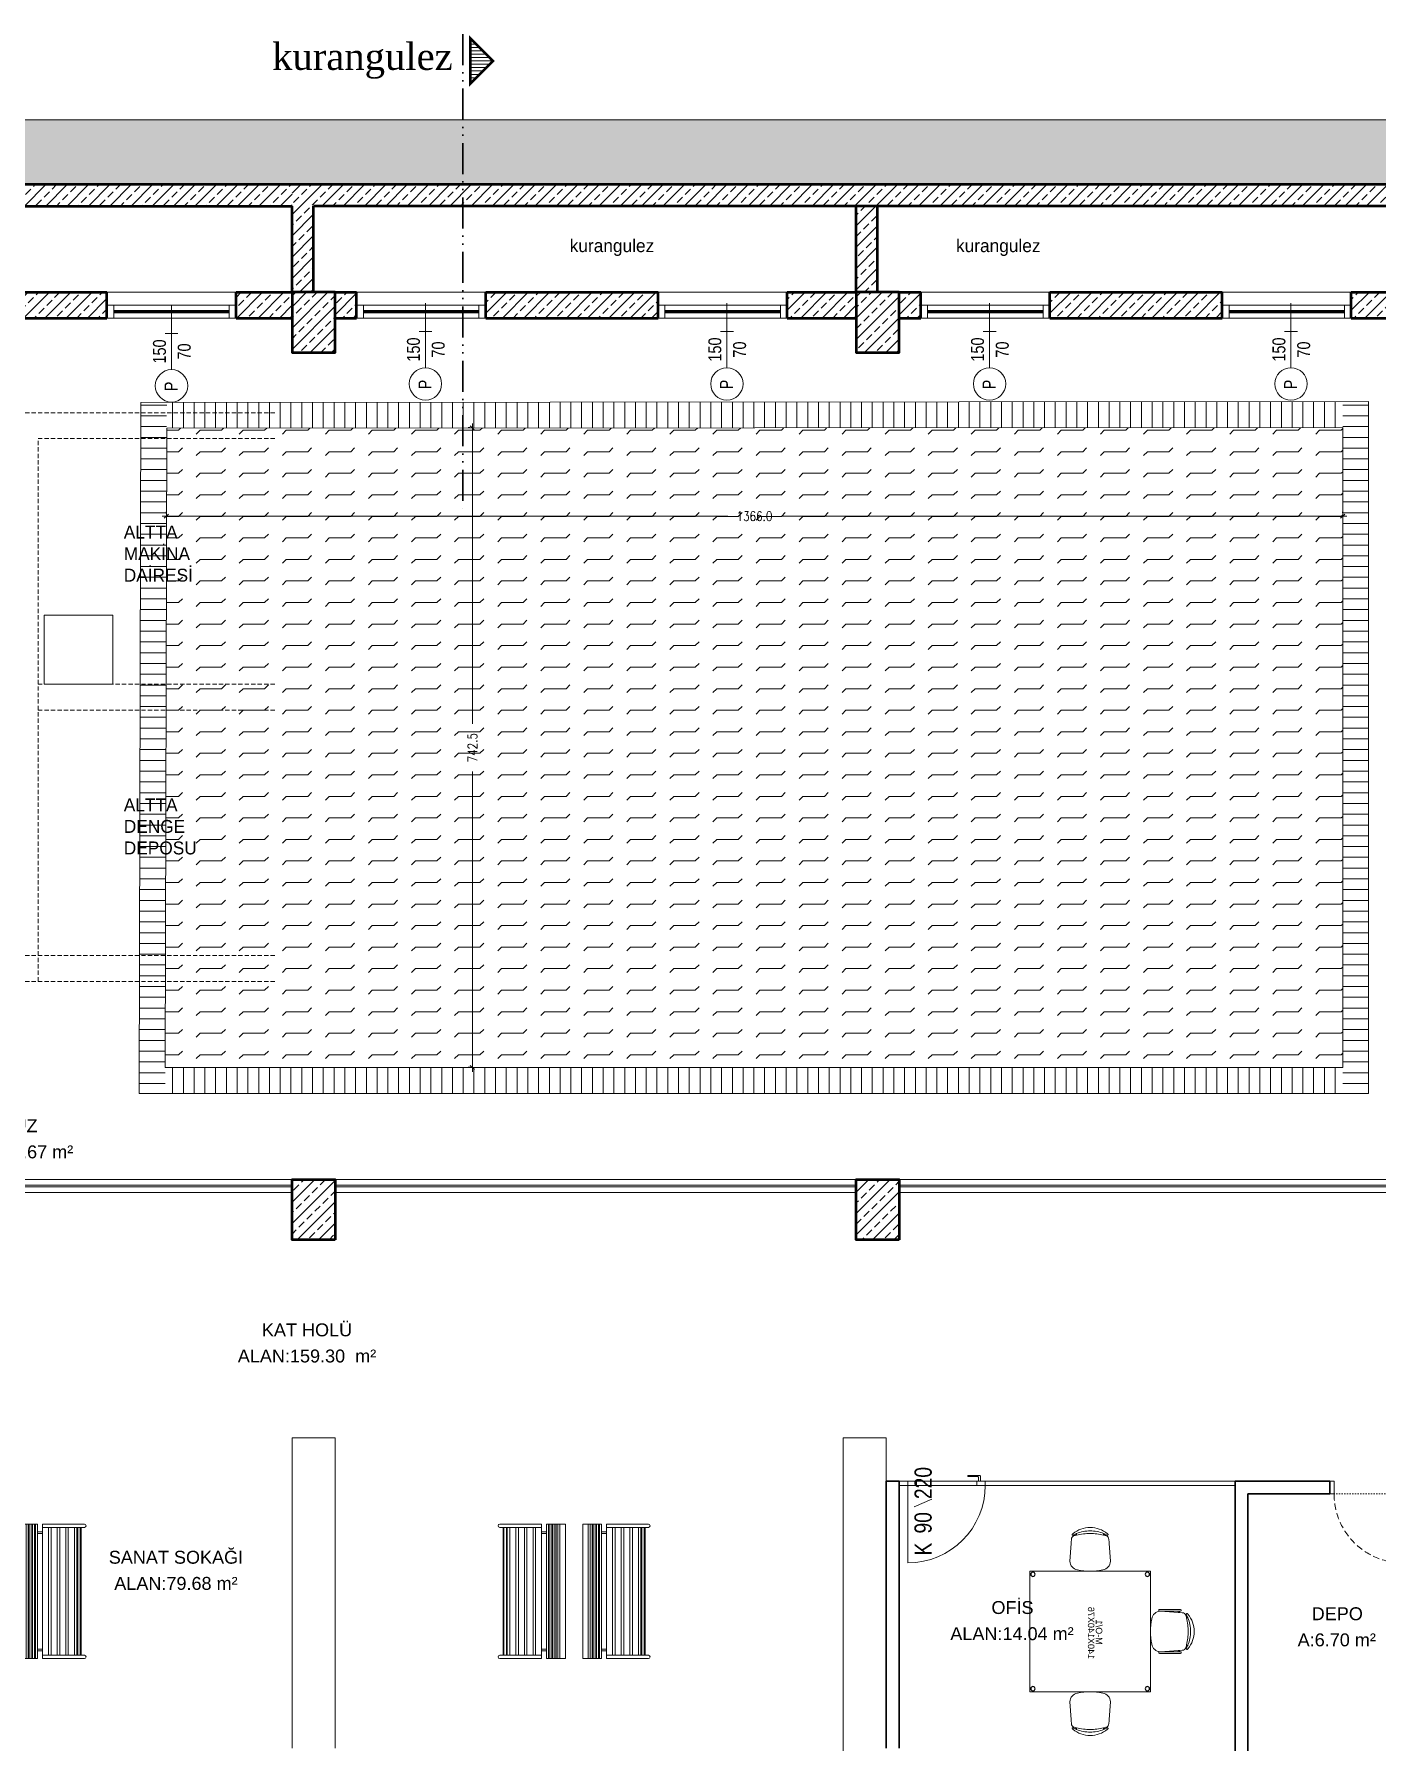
# Model space of a CAD drawing. Header units: millimetres. Extents: x -7453 to 3447, y 1740 to 11040.
# Drawn here: x -1953 to -394, y 7401 to 9383 of the extents above; entities that cross this region are included whole.
import ezdxf
from ezdxf.enums import TextEntityAlignment as Align

# ---------------------------------------------------------------- set-up
doc = ezdxf.new("R2010")
doc.units = ezdxf.units.MM
for name, pattern in [('ACAD_ISO07W100', [3, 0, -3]), ('ACAD_ISO12W100', [21, 12, -3, 0, -3, 0, -3]), ('DASHED', [0.75, 0.5, -0.25])]:
    doc.linetypes.add(name, pattern=pattern)
for name, color, linetype, lineweight in [('0S-Shading Aluminium', 252, 'Continuous', 20), ('betonarme-İM', 1, 'Continuous', 50), ('cam-İM', 132, 'Continuous', 20), ('duvar-İM', 71, 'Continuous', 35), ('görünüş-uzak-İM', 34, 'Continuous', 20), ('görünüş-çokuzak-İM', 35, 'Continuous', 13), ('iz-İM', 252, 'DASHED', 5), ('kapı', 30, 'Continuous', 9), ('kapı-açılış-İM', 253, 'Continuous', 5), ('kapı-kesit-İM', 252, 'Continuous', 9), ('kapı-poz-İM', 115, 'Continuous', 0), ('kesit-çizgisi-İM', 240, 'ACAD_ISO12W100', 30), ('pen-poz-İM', 115, 'Continuous', 0), ('pencere gorunus-İM', 43, 'Continuous', 15), ('tarama-b.a-İM', 8, 'Continuous', 9), ('tarama-İM', 9, 'Continuous', 0), ('tarama-su-İM', 4, 'Continuous', 0), ('tarama-toprak-İM', 245, 'Continuous', 0), ('tefriş-eşya-İM', 155, 'Continuous', 0), ('yazı-İM', 64, 'Continuous', 20), ('yazı-mekan-İM', 43, 'Continuous', 30)]:
    doc.layers.add(name, color=color, linetype=linetype, lineweight=lineweight)
doc.layers.add('zc-T-masa', color=7, linetype='Continuous')
doc.layers.add('zc-T-ofissand', color=7, linetype='Continuous')
doc.styles.add('ARIAL', font='arial.ttf')
doc.styles.get("Standard").update_dxf_attribs({"font": 'arial.ttf'})
doc.styles.add('YAZ-50', font='times.ttf', dxfattribs={"width": 0.9})
doc.styles.add('YAZI_İM', font='bgothl.ttf', dxfattribs={"height": 15})
doc.styles.add('ÖLÇÜ_İM', font='romans.shx', dxfattribs={"width": 0.8})
doc.dimstyles.new('ÖLÇÜ_İM_1-50', dxfattribs={"dimscale": 100, "dimtxt": 0.11, "dimasz": 0.05, "dimexe": 0.05, "dimexo": 0.2, "dimgap": 0.1, "dimtad": 0, "dimdec": 1, "dimrnd": 0.5, "dimzin": 0, "dimdsep": 46, "dimtxsty": 'ÖLÇÜ_İM', "dimblk1": 'OBLIQUE', "dimblk2": 'OBLIQUE', "dimsah": 1, "dimcen": 0.045, "dimdle": 0.05, "dimclrd": 256, "dimclre": 256, "dimclrt": 256, "dimadec": 0, "dimazin": 0, "dimtfac": 1, "dimtdec": 1, "dimtix": 1, "dimtofl": 0, "dimtmove": 2, "dimatfit": 3, "dimldrblk": 'OBLIQUE', "dimfxl": 0, "dimtolj": 1, "dimlwd": -1, "dimarcsym": 0})
pattern_1 = [(45, (-88786.123, 105817.463), (-12.3743687, 12.3743687), []), (45, (-88773.749, 105817.463), (-12.3743687, 12.3743687), [8.75, -4.375])]

# ---------------------------------------------------------------- blocks, each defined once
blk = doc.blocks.new('DAİRE ETİKET İM')
at = {"layer": 'yazı-mekan-İM', "style": 'ARIAL'}
blk.add_attdef('DAİRENO', text='', height=15, dxfattribs=at).set_placement((50, 2.8), align=Align.CENTER)
at = {"layer": 'yazı-mekan-İM'}
blk.add_attdef('ALAN:', text='', height=15, dxfattribs=at).set_placement((49.4, -27.6), align=Align.CENTER)
blk = doc.blocks.new('PENCERE ETİKET 100')
at = {"layer": 'pen-poz-İM'}
blk.add_line((0, 7.5), (0, -7.5), dxfattribs=at)
blk.add_lwpolyline([(-33, 0), (42, 0)], dxfattribs=at)
blk.add_circle((60.7, 0), 18.8, dxfattribs=at)
at = {"layer": 'pen-poz-İM', "width": 0.8}
for tag, p in [('000', (19.8, 6.5)), ('P01', (60.8, -7)), ('000', (19.8, -22.3))]:
    blk.add_attdef(tag, text='', height=15, dxfattribs=at).set_placement(p, align=Align.CENTER)
blk = doc.blocks.new('_OBLIQUE')
at = {"color": 0, "linetype": 'ByBlock'}
blk.add_line((-0.5, -0.5), (0.5, 0.5), dxfattribs=at)
blk = doc.blocks.new('*D162')
at = {"layer": '0S-Shading Aluminium', "lineweight": -2}
for p, q in [((-1446.9, 8926.1), (-1449.3, 8926.1)), ((-1446.9, 8183.6), (-1449.3, 8183.6))]:
    blk.add_line(p, q, dxfattribs=at)
at = {"layer": '0S-Shading Aluminium'}
for p, q in [((-1444.3, 8931.1), (-1444.3, 8582.4)), ((-1444.3, 8178.6), (-1444.3, 8527.2))]:
    blk.add_line(p, q, dxfattribs=at)
at = {"layer": 'Defpoints', "color": 0}
for p in [(-1426.9, 8926.1, 0), (-1444.3, 8183.6), (-1426.9, 8183.6, 0)]:
    blk.add_point(p, dxfattribs=at)
at = {"layer": '0S-Shading Aluminium', "xscale": 5, "yscale": 5, "zscale": 5}
for p, rotation in [((-1444.3, 8926.1), 90), ((-1444.3, 8183.6), 270)]:
    blk.add_blockref('_OBLIQUE', p, dxfattribs=dict(at, rotation=rotation))
at = {"layer": '0S-Shading Aluminium', "insert": (-1444.3, 8554.8), "char_height": 11, "attachment_point": 5, "rotation": 90, "style": 'ÖLÇÜ_İM'}
blk.add_mtext('\\A1;742.5', dxfattribs=at)
blk = doc.blocks.new('*D220')
at = {"layer": '0S-Shading Aluminium'}
for p, q in [((-1804.7, 8823.6), (-1147.9, 8823.6)), ((-428.8, 8823.6), (-1085.6, 8823.6))]:
    blk.add_line(p, q, dxfattribs=at)
at = {"layer": '0S-Shading Aluminium', "lineweight": -2}
for p, q in [((-1799.7, 8826.8), (-1799.7, 8828.6)), ((-433.8, 8827.6), (-433.8, 8828.6))]:
    blk.add_line(p, q, dxfattribs=at)
at = {"layer": 'Defpoints', "color": 0}
for p in [(-1799.7, 8823.6), (-1799.7, 8806.8, 0), (-433.8, 8807.6, 0)]:
    blk.add_point(p, dxfattribs=at)
at = {"layer": '0S-Shading Aluminium', "xscale": 5, "yscale": 5, "zscale": 5, "rotation": 180}
blk.add_blockref('_OBLIQUE', (-1799.7, 8823.6), dxfattribs=at)
at = {"layer": '0S-Shading Aluminium', "xscale": 5, "yscale": 5, "zscale": 5}
blk.add_blockref('_OBLIQUE', (-433.8, 8823.6), dxfattribs=at)
at = {"layer": '0S-Shading Aluminium', "insert": (-1116.8, 8823.6), "char_height": 11, "attachment_point": 5, "style": 'ÖLÇÜ_İM'}
blk.add_mtext('\\A1;1366.0', dxfattribs=at)
blk = doc.blocks.new('bank')
at = {"layer": 'tefriş-eşya-İM'}
for p, q in [((156, 0), (0, 0)), ((0, -21.9), (0, 0)), ((156, -21.9), (156, 0)), ((156, -6.4), (0, -6.4)), ((156, -8.7), (0, -8.7)), ((156, -11), (0, -11)), ((156, -12.3), (0, -12.3)), ((156, -14.6), (0, -14.6)), ((156, -16), (0, -16)), ((156, -18.3), (0, -18.3)), ((156, -19.6), (0, -19.6)), ((156, -21.9), (0, -21.9)), ((156, -27.7), (0, -27.7)), ((0, -76.4), (0, -27.7)), ((3.8, -76.4), (3.8, -27.7)), ((152.2, -34.7), (3.8, -34.7)), ((152.2, -37.7), (3.8, -37.7)), ((8.8, -27.7), (8.8, -21.9)), ((10.8, -27.7), (10.8, -21.9)), ((145.2, -27.7), (145.2, -21.9)), ((147.2, -27.7), (147.2, -21.9)), ((152.2, -76.4), (152.2, -27.7)), ((156, -76.4), (156, -27.7)), ((152.2, -44.7), (3.8, -44.7)), ((152.2, -47.7), (3.8, -47.7)), ((152.2, -54.7), (3.8, -54.7)), ((152.2, -57.7), (3.8, -57.7)), ((152.2, -64.7), (3.8, -64.7)), ((152.2, -67.6), (3.8, -67.6)), ((152.2, -68.6), (3.8, -68.6)), ((152.2, -71.5), (3.8, -71.5)), ((152.2, -72.5), (3.8, -72.5))]:
    blk.add_line(p, q, dxfattribs=at)
for centre in [(1.9, -76.4), (154.1, -76.4)]:
    blk.add_arc(centre, 1.88, 180, 0, dxfattribs=at)
blk = doc.blocks.new('M-O-140X140')
for centre in [(3.5, -3.5), (136.5, -3.5), (3.5, -136.5), (136.5, -136.5)]:
    blk.add_circle(centre, 2.5)
at = {"layer": 'zc-T-masa', "color": 1, "linetype": 'Continuous', "lineweight": 0}
for p, q in [((0, 0), (140, 0)), ((0, 0), (0, -140)), ((140, 0), (140, -140)), ((0, -140), (140, -140))]:
    blk.add_line(p, q, dxfattribs=at)
at = {"layer": 'zc-T-masa', "color": 6, "char_height": 7.5, "width": 143.39, "attachment_point": 1}
for s, insert in [('{\\fArial|b0|i0|c0|p34;M-O/1}', (54.6, -55.9)), ('{\\fArial|b0|i0|c162|p34;140X140X76}', (38, -65.1))]:
    blk.add_mtext(s, dxfattribs=dict(at, insert=insert))
blk = doc.blocks.new('S-O-kollu')
at = {"layer": 'zc-T-ofissand', "color": 7, "linetype": 'Continuous', "lineweight": 0}
for p, q in [((-25.5, -16), (-25.5, -40.2)), ((-23.5, -16), (-23.5, -17.1)), ((-23.5, -17.1), (-22, -17.1)), ((-23.5, -17.1), (-23.5, -18.6)), ((-22.1, -18.6), (-23.5, -18.6)), ((-23.5, -18.6), (-23.5, -40.2)), ((-22, -17.1), (-22.1, -18.6)), ((-21.8, -13.9), (-22, -17.1)), ((22, -17.1), (23.5, -17.1)), ((22.1, -18.6), (22, -17.1)), ((23.5, -18.6), (22.1, -18.6)), ((23.5, -16), (23.5, -17.1)), ((23.5, -17.1), (23.5, -18.6)), ((23.5, -18.6), (23.5, -40.2)), ((25.5, -40.2), (25.5, -16))]:
    blk.add_line(p, q, dxfattribs=at)
at = {"layer": 'zc-T-ofissand', "color": 94, "linetype": 'Continuous', "lineweight": 0}
for p, q in [((-22.1, -18.6), (-23.5, -39.2)), ((-16.7, -9), (-16.7, -7.6)), ((-15.7, -8.8), (-15.7, -7.1)), ((15.7, -8.8), (15.7, -7.1)), ((16.7, -9), (16.7, -7.6)), ((22, -17.1), (21.8, -13.9)), ((23.5, -39.2), (22.1, -18.6))]:
    blk.add_line(p, q, dxfattribs=at)
at = {"layer": 'zc-T-ofissand', "color": 7, "linetype": 'Continuous', "lineweight": 0}
for centre, start, end in [((-24.5, -16), 90, 180), ((-24.5, -16), 0, 90), ((24.5, -16), 90, 180), ((24.5, -16), 0, 90), ((-24.5, -40.2), 180, 270), ((-24.5, -40.2), 270, 0), ((24.5, -40.2), 180, 270), ((24.5, -40.2), 270, 0)]:
    blk.add_arc(centre, 1, start, end, dxfattribs=at)
at = {"layer": 'zc-T-ofissand', "color": 94, "linetype": 'Continuous', "lineweight": 0}
for centre, radius, start, end in [((-16.8, -14.2), 5, 109.0687, 176.6335), ((-20.1, -8.5), 0.888, 141.7046, 158.7187), ((-20.5, -8.4), 0.403, 158.5599, 189.9843), ((-20.5, -8.3), 0.445, 192.3755, 216.3576), ((-19, -9.3), 2.18, 133.8865, 142.2228), ((-20.1, -8.1), 0.948, 216.0383, 229.3185), ((-19.3, -7.2), 2.11, 228.9895, 235.9523), ((-16.9, -11.6), 5.29, 130.2174, 134.1115), ((-17.8, -5), 4.78, 235.8001, 239.201), ((-8, -22), 19, 129.1449, 130.2954), ((-11.7, 5.2), 16.7, 239.1445, 240.17), ((0, -31.1), 31.1, 90, 129.9851), ((0, -45.3), 41.2, 113.93, 119.042), ((0, -74.5), 67.5, 104.3275, 105.8283), ((0, -45.3), 41.2, 112.3591, 113.93), ((0, -74.5), 67.5, 103.4198, 104.3275), ((0, -45.3), 41.2, 90, 112.3591), ((0, -74.5), 67.5, 90, 103.4198), ((0, -31.1), 31.1, 50.0149, 90), ((0, -45.3), 41.2, 67.6409, 90), ((0, -74.5), 67.5, 76.5802, 90), ((0, -45.3), 41.2, 66.07, 67.6409), ((0, -74.5), 67.5, 75.6725, 76.5802), ((0, -45.3), 41.2, 60.958, 66.07), ((0, -74.5), 67.5, 74.1717, 75.6725), ((16.8, -14.2), 5, 3.3665, 70.9313), ((6.1, -24.3), 22, 49.7826, 50.777), ((11.7, 5.2), 16.7, 299.83, 300.8555), ((16.9, -11.6), 5.29, 45.8885, 49.7826), ((17.7, -4.8), 4.94, 300.8555, 304.1433), ((19.3, -7.1), 2.17, 304.1433, 310.9149), ((19.6, -8.8), 1.45, 35.6595, 48.2312), ((20.1, -8), 0.983, 310.9149, 323.7283), ((19.7, -8.7), 1.28, 23.9172, 35.6595), ((20.5, -8.3), 0.448, 323.7283, 347.5386), ((20.6, -8.4), 0.35, 347.5386, 23.9172), ((-13.5, -39.2), 10, 180, 263.184), ((13.5, -39.2), 10, 276.816, 0), ((0, 15), 65.8, 257.1, 270), ((0, 15), 65.8, 270, 282.9)]:
    blk.add_arc(centre, radius, start, end, dxfattribs=at)
blk = doc.blocks.new('S-O-kolsuz')
at = {"layer": 'zc-T-ofissand', "color": 72, "linetype": 'Continuous', "lineweight": 0}
for p, q in [((-16.7, 41.8), (-16.7, 43.2)), ((-15.7, 42), (-15.7, 43.7)), ((15.7, 42), (15.7, 43.7)), ((16.7, 41.8), (16.7, 43.2)), ((-22.1, 32.2), (-23.5, 11.6)), ((-22, 33.7), (-22.1, 32.2)), ((-21.8, 36.9), (-22, 33.7)), ((22, 33.7), (21.8, 36.9)), ((22.1, 32.2), (22, 33.7)), ((23.5, 11.6), (22.1, 32.2))]:
    blk.add_line(p, q, dxfattribs=at)
for centre, radius, start, end in [((-16.8, 36.6), 5, 109.0687, 176.6335), ((-20.1, 42.3), 0.888, 141.7046, 158.7187), ((-20.5, 42.4), 0.403, 158.5599, 189.9843), ((-20.5, 42.5), 0.445, 192.3755, 216.3576), ((-19, 41.5), 2.18, 133.8865, 142.2228), ((-20.1, 42.8), 0.948, 216.0383, 229.3185), ((-19.3, 43.6), 2.11, 228.9895, 235.9523), ((-16.9, 39.3), 5.29, 130.2174, 134.1115), ((-17.8, 45.8), 4.78, 235.8001, 239.201), ((-8, 28.8), 19, 129.1449, 130.2954), ((-11.7, 56), 16.7, 239.1445, 240.17), ((0, 19.7), 31.1, 90, 129.9851), ((0, 5.6), 41.2, 113.93, 119.042), ((0, -23.7), 67.5, 104.3275, 105.8283), ((0, 5.6), 41.2, 112.3591, 113.93), ((0, -23.7), 67.5, 103.4198, 104.3275), ((0, 5.6), 41.2, 90, 112.3591), ((0, -23.7), 67.5, 90, 103.4198), ((0, 19.7), 31.1, 50.0149, 90), ((0, 5.6), 41.2, 67.6409, 90), ((0, -23.7), 67.5, 76.5802, 90), ((0, 5.6), 41.2, 66.07, 67.6409), ((0, -23.7), 67.5, 75.6725, 76.5802), ((0, 5.6), 41.2, 60.958, 66.07), ((0, -23.7), 67.5, 74.1717, 75.6725), ((16.8, 36.6), 5, 3.3665, 70.9313), ((6.1, 26.5), 22, 49.7826, 50.777), ((11.7, 56), 16.7, 299.83, 300.8555), ((16.9, 39.3), 5.29, 45.8885, 49.7826), ((17.7, 46), 4.94, 300.8555, 304.1433), ((19.3, 43.7), 2.17, 304.1433, 310.9149), ((19.6, 42), 1.45, 35.6595, 48.2312), ((20.1, 42.8), 0.983, 310.9149, 323.7283), ((19.7, 42.1), 1.28, 23.9172, 35.6595), ((20.5, 42.5), 0.448, 323.7283, 347.5386), ((20.6, 42.5), 0.35, 347.5386, 23.9172), ((-13.5, 11.6), 10, 180, 263.184), ((0, 65.8), 65.8, 257.1, 270), ((0, 65.8), 65.8, 270, 282.9), ((13.5, 11.6), 10, 276.816, 0)]:
    blk.add_arc(centre, radius, start, end, dxfattribs=at)
blk = doc.blocks.new('KAPI')
at = {"layer": 'kapı', "lineweight": 18}
for p, q in [((-5, 0), (-95, 0)), ((-5, 0), (0, 0)), ((-5, 0), (-5, -90)), ((0, 0), (0, -90)), ((-5, -10), (0, -10)), ((5.3, -69.7), (5.3, -81.1)), ((6.3, -69.7), (5.3, -69.7)), ((6.3, -83.6), (6.3, -69.7)), ((-5, -80), (0, -80)), ((-5, -90), (0, -90)), ((4.3, -82.1), (0, -82.1)), ((0, -84.6), (5.3, -84.6))]:
    blk.add_line(p, q, dxfattribs=at)
for centre, radius, start, end in [((-5, 0), 90, 180, 270), ((4.3, -81.1), 1, 270, 0), ((5.3, -83.6), 1, 270, 0)]:
    blk.add_arc(centre, radius, start, end, dxfattribs=at)
blk = doc.blocks.new('KAPI ETİKET 100')
blk.add_lwpolyline([(-19.9, 65.2), (0.6, 56.3)])
at = {"width": 0.8}
blk.add_attdef('000', text='', height=20, rotation=90, dxfattribs=at).set_placement((-20.2, 84.1), align=Align.TOP_CENTER)
blk.add_attdef('000', text='', height=20, rotation=90, dxfattribs=at).set_placement((-0.1, 37.9), align=Align.CENTER)
blk.add_attdef('K', text='', height=20, rotation=90, dxfattribs=at).set_placement((-10, 7.5), align=Align.MIDDLE_CENTER)
blk = doc.blocks.new('okul 15-90')
at = {"layer": 'duvar-İM'}
for points in [[(0, 15), (0, 0)], [(90, 15), (90, 0)]]:
    blk.add_lwpolyline(points, dxfattribs=at)
at = {"layer": 'kapı-açılış-İM', "linetype": 'ACAD_ISO07W100'}
blk.add_line((85, 15), (10, 15), dxfattribs=at)
at = {"layer": 'kapı-açılış-İM', "color": 30, "linetype": 'DASHED', "ltscale": 15}
blk.add_arc((5, 15), 80, 0, 90, dxfattribs=at)
at = {"layer": 'kapı-kesit-İM', "color": 30}
blk.add_lwpolyline([(5, 15), (10, 15), (10, 95), (5, 95)], close=True, dxfattribs=at)
at = {"layer": 'kapı-kesit-İM', "color": 84}
for points in [[(5, 0), (0, 0), (0, 15), (5, 15)], [(90, 0), (85, 0), (85, 15), (90, 15)]]:
    blk.add_lwpolyline(points, close=True, dxfattribs=at)

msp = doc.modelspace()

# ---------------------------------------------------------------- hatches: boundary and pattern name
at = {"layer": 'görünüş-çokuzak-İM'}
h = msp.add_hatch(dxfattribs=at)
h.set_pattern_fill('ANSI31', color=256, scale=100, angle=135)
h.set_pattern_definition([(180, (-41170.366, 118765.088), (-8e-15, -12.5), [])])
h.paths.add_polyline_path([(-1799.348, 8955.637), (-1829.27, 8955.661), (-1831.377, 8153.56), (-1801.298, 8153.526)])
h = msp.add_hatch(dxfattribs=at)
h.set_pattern_fill('ANSI31', color=256, scale=100, angle=45)
h.set_pattern_definition([(90, (-41017.524, 118765.088), (-12.5, 3e-15), [])])
h.paths.add_polyline_path([(-1799.348, 8955.679), (-1799.348, 8925.679), (-433.771, 8926.541), (-433.771, 8956.541)])
h = msp.add_hatch(dxfattribs=at)
h.set_pattern_fill('ANSI31', color=256, scale=100, angle=135)
h.set_pattern_definition([(180, (-41017.524, 118765.088), (-8e-15, -12.5), [])])
h.paths.add_polyline_path([(-403.78, 8956.55), (-433.774, 8956.55), (-433.765, 8153.56), (-403.794, 8153.559)])
h = msp.add_hatch(dxfattribs=at)
h.set_pattern_fill('ANSI31', color=256, scale=100, angle=45)
h.set_pattern_definition([(90, (-41017.524, 118651.51), (-12.5, 3e-15), [])])
h.paths.add_polyline_path([(-433.77, 8153.56), (-433.77, 8183.562), (-1801.298, 8183.572), (-1801.298, 8153.56)])
at = {"layer": 'tarama-b.a-İM'}
h = msp.add_hatch(dxfattribs=at)
h.set_pattern_fill('ANSI33', color=256, scale=70, style=0)
h.set_pattern_definition([(45, (-90913.535, 107062.777), (-12.3743687, 12.3743687), []), (45, (-90901.16, 107062.777), (-12.3743687, 12.3743687), [8.75, -4.375])])
h.paths.add_polyline_path([(-2318.78, 9208.56), (-2318.78, 9083.559), (-2293.78, 9083.559), (-2293.78, 9183.56), (-1653.78, 9183.56), (-1653.78, 9208.56)])
h = msp.add_hatch(dxfattribs=at)
h.set_pattern_fill('ANSI33', color=256, scale=70, style=0)
h.set_pattern_definition([(45, (-89553.535, 107062.777), (-12.3743687, 12.3743687), []), (45, (-89541.16, 107062.777), (-12.3743687, 12.3743687), [8.75, -4.375])])
h.paths.add_polyline_path([(-998.78, 9183.56), (-998.78, 9083.559), (-973.78, 9083.559), (-973.78, 9183.56), (-318.78, 9183.56), (-318.78, 9083.559), (-293.78, 9083.559), (-293.78, 9208.56), (-1653.78, 9208.56), (-1653.78, 9083.559), (-1628.78, 9083.559), (-1628.78, 9183.56)])
h = msp.add_hatch(dxfattribs=at)
h.set_pattern_fill('ANSI33', color=256, scale=70, style=0)
h.set_pattern_definition([(45, (-90913.535, 107032.777), (-12.3743687, 12.3743687), []), (45, (-90901.16, 107032.777), (-12.3743687, 12.3743687), [8.75, -4.375])])
h.paths.add_polyline_path([(-1718.78, 9083.559), (-1718.78, 9053.56), (-1653.78, 9053.56), (-1653.78, 9083.559)])
h.paths.add_polyline_path([(-2218.78, 9053.56), (-2218.78, 9083.559), (-2293.78, 9083.559), (-2293.78, 9053.56)])
h.paths.add_polyline_path([(-2068.78, 9083.559), (-2068.78, 9053.56), (-1868.78, 9053.56), (-1868.78, 9083.559)])
h = msp.add_hatch(dxfattribs=at)
h.set_pattern_fill('ANSI33', color=256, scale=70, style=0)
h.set_pattern_definition(pattern_1)
h.paths.add_polyline_path([(-1603.78, 9083.559), (-1653.78, 9083.559), (-1653.78, 9013.559), (-1603.78, 9013.559)])
h = msp.add_hatch(dxfattribs=at)
h.set_pattern_fill('ANSI33', color=256, scale=70, style=0)
h.set_pattern_definition([(45, (-90258.535, 107032.777), (-12.3743687, 12.3743687), []), (45, (-90246.16, 107032.777), (-12.3743687, 12.3743687), [8.75, -4.375])])
h.paths.add_polyline_path([(-1078.78, 9083.559), (-1078.78, 9053.56), (-998.78, 9053.56), (-998.78, 9083.559)])
h.paths.add_polyline_path([(-1428.78, 9083.559), (-1428.78, 9053.56), (-1228.78, 9053.56), (-1228.78, 9083.559)])
h.paths.add_polyline_path([(-1578.78, 9053.56), (-1578.78, 9083.559), (-1603.78, 9083.559), (-1603.78, 9053.56)])
h = msp.add_hatch(dxfattribs=at)
h.set_pattern_fill('ANSI33', color=256, scale=70, style=0)
h.set_pattern_definition(pattern_1)
h.paths.add_polyline_path([(-998.78, 9083.559), (-948.78, 9083.559), (-948.78, 9013.559), (-998.78, 9013.559)])
h = msp.add_hatch(dxfattribs=at)
h.set_pattern_fill('ANSI33', color=256, scale=70, style=0)
h.set_pattern_definition([(45, (-89603.535, 107032.777), (-12.3743687, 12.3743687), []), (45, (-89591.16, 107032.777), (-12.3743687, 12.3743687), [8.75, -4.375])])
h.paths.add_polyline_path([(-423.78, 9083.559), (-423.78, 9053.56), (-343.78, 9053.56), (-343.78, 9083.559)])
h.paths.add_polyline_path([(-923.78, 9053.56), (-923.78, 9083.559), (-948.78, 9083.559), (-948.78, 9053.56)])
h.paths.add_polyline_path([(-773.78, 9083.559), (-773.78, 9053.56), (-573.78, 9053.56), (-573.78, 9083.559)])
h = msp.add_hatch(dxfattribs=at)
h.set_pattern_fill('ANSI33', color=256, scale=70, style=0)
h.set_pattern_definition(pattern_1)
h.paths.add_polyline_path([(-1653.78, 7983.56), (-1603.78, 7983.56), (-1603.78, 8053.56), (-1653.78, 8053.56)])
h = msp.add_hatch(dxfattribs=at)
h.set_pattern_fill('ANSI33', color=256, scale=70, style=0)
h.set_pattern_definition(pattern_1)
h.paths.add_polyline_path([(-998.78, 7983.56), (-948.78, 7983.56), (-948.78, 8053.56), (-998.78, 8053.56)])
at = {"layer": 'tarama-İM', "linetype": 'Continuous'}
h = msp.add_hatch(dxfattribs=at)
h.set_pattern_fill('ANSI31', color=256, scale=31.25, angle=1395, style=0)
h.set_pattern_definition([(360, (14205.9085, 6625.528), (-6e-15, 3.90625), [])])
h.paths.add_polyline_path([(-1420.4, 9351.901), (-1446.916, 9378.418), (-1446.916, 9325.385)])
at = {"layer": 'tarama-su-İM'}
h = msp.add_hatch(dxfattribs=at)
h.set_pattern_fill('FLEX', color=256, scale=100, angle=180)
h.set_pattern_definition([(180, (-152885.615, -114576.673), (8e-15, -25), [25, -25]), (225, (-152910.615, -114576.673), (7e-15, -25), [6.25, -22.855339, 6.25, -35.355339])])
h.paths.add_polyline_path([(-1799.348, 8925.679), (-1801.298, 8183.562), (-433.793, 8183.56), (-433.77, 8926.11)])
at = {"layer": 'tarama-toprak-İM'}
h = msp.add_hatch(dxfattribs=at)
h.set_pattern_fill('ANSI38', color=256, scale=200, style=0)
h.set_pattern_definition([(45, (-29711.535, 118685.288), (-17.6776695, 17.6776695), []), (135, (-29711.535, 118685.288), (-53.0330086, 17.6776695), [62.5, -37.5])])
h.paths.add_polyline_path([(-6038.583, 9083.559), (-5333.78, 9083.559), (-5333.78, 9208.56), (-3948.78, 9208.56), (-3948.78, 9083.559), (-2318.78, 9083.559), (-2318.78, 9208.56), (-293.78, 9208.56), (-293.78, 9083.559), (386.22, 9083.559), (386.22, 7313.56), (-508.78, 7313.56), (-508.78, 4378.56), (-5808.78, 4378.56), (-5808.78, 5358.56), (-5933.78, 5358.56), (-5933.78, 7348.56), (-5808.78, 7348.56), (-5808.78, 9083.559)])
h.paths.add_polyline_path([(-6008.78, 9283.56), (586.22, 9283.56), (586.22, 7113.56), (-308.78, 7113.56), (-308.78, 4178.56), (-6008.78, 4178.56)])

# ---------------------------------------------------------------- linework, layer by layer
at = {"layer": 'betonarme-İM'}
for p, q in [((-293.78, 9208.56, 0), (-2318.78, 9208.56, 0)), ((-2293.78, 9183.56, 0), (-1653.78, 9183.56, 0)), ((-1653.78, 9083.559, 0), (-1653.78, 9183.56, 0)), ((-318.78, 9183.56, 0), (-1628.78, 9183.56, 0)), ((-1628.78, 9083.559, 0), (-1628.78, 9183.56, 0)), ((-998.78, 9083.559, 0), (-998.78, 9183.56)), ((-973.78, 9083.559, 0), (-973.78, 9183.56)), ((-1868.78, 9053.56, 0), (-1868.78, 9083.559, 0)), ((-1718.78, 9053.56, 0), (-1718.78, 9083.559, 0)), ((-1578.78, 9053.56, 0), (-1578.78, 9083.559, 0)), ((-1428.78, 9053.56, 0), (-1428.78, 9083.559, 0)), ((-1228.78, 9053.56, 0), (-1228.78, 9083.559, 0)), ((-1078.78, 9053.56, 0), (-1078.78, 9083.559, 0)), ((-923.78, 9053.56, 0), (-923.78, 9083.559, 0)), ((-773.78, 9053.56, 0), (-773.78, 9083.559, 0)), ((-573.78, 9053.56, 0), (-573.78, 9083.559, 0)), ((-423.78, 9053.56, 0), (-423.78, 9083.559, 0))]:
    msp.add_line(p, q, dxfattribs=at)
at = {"layer": 'betonarme-İM', "elevation": 0}
for points in [[(-2068.78, 9083.559), (-1868.78, 9083.559)], [(-1718.78, 9083.559), (-1653.78, 9083.559)], [(-1603.78, 9083.559), (-1578.78, 9083.559)], [(-1428.78, 9083.559), (-1228.78, 9083.559)], [(-1078.78, 9083.559), (-998.78, 9083.559)], [(-948.78, 9083.559), (-923.78, 9083.559)], [(-773.78, 9083.559), (-573.78, 9083.559)], [(-423.78, 9083.559), (-343.78, 9083.559)], [(-2068.78, 9053.56), (-1868.78, 9053.56)], [(-1718.78, 9053.56), (-1653.78, 9053.56)], [(-1603.78, 9053.56), (-1578.78, 9053.56)], [(-1428.78, 9053.56), (-1228.78, 9053.56)], [(-1078.78, 9053.56), (-998.78, 9053.56)], [(-948.78, 9053.56), (-923.78, 9053.56)], [(-773.78, 9053.56), (-573.78, 9053.56)], [(-423.78, 9053.56), (-343.78, 9053.56)]]:
    msp.add_lwpolyline(points, dxfattribs=at)
for points in [[(-1603.78, 9083.559), (-1653.78, 9083.559), (-1653.78, 9013.559), (-1603.78, 9013.559)], [(-948.78, 9083.559), (-998.78, 9083.559), (-998.78, 9013.559), (-948.78, 9013.559)], [(-1603.78, 7983.56), (-1653.78, 7983.56), (-1653.78, 8053.56), (-1603.78, 8053.56)], [(-948.78, 7983.56), (-998.78, 7983.56), (-998.78, 8053.56), (-948.78, 8053.56)]]:
    msp.add_lwpolyline(points, close=True, dxfattribs=at)
at = {"layer": 'cam-İM'}
for p, q in [((-1868.78, 9068.56, 0), (-1718.78, 9068.56)), ((-1726.78, 9062.46), (-1860.78, 9062.46, 0)), ((-1726.78, 9061.66), (-1860.78, 9061.66, 0)), ((-1726.78, 9060.46), (-1860.78, 9060.46, 0)), ((-1726.78, 9059.66), (-1860.78, 9059.66, 0)), ((-1578.78, 9068.56, 0), (-1428.78, 9068.56, 0)), ((-1436.78, 9062.46, 0), (-1570.78, 9062.46, 0)), ((-1436.78, 9061.66, 0), (-1570.78, 9061.66, 0)), ((-1436.78, 9060.46, 0), (-1570.78, 9060.46, 0)), ((-1436.78, 9059.66, 0), (-1570.78, 9059.66, 0)), ((-1228.78, 9068.56, 0), (-1078.78, 9068.56, 0)), ((-1086.78, 9062.46, 0), (-1220.78, 9062.46, 0)), ((-1086.78, 9061.66, 0), (-1220.78, 9061.66, 0)), ((-1086.78, 9060.46, 0), (-1220.78, 9060.46, 0)), ((-1086.78, 9059.66, 0), (-1220.78, 9059.66, 0)), ((-923.78, 9068.56, 0), (-773.78, 9068.56, 0)), ((-781.78, 9062.46, 0), (-915.78, 9062.46, 0)), ((-781.78, 9061.66, 0), (-915.78, 9061.66, 0)), ((-781.78, 9060.46, 0), (-915.78, 9060.46, 0)), ((-781.78, 9059.66, 0), (-915.78, 9059.66, 0)), ((-573.78, 9068.56, 0), (-423.78, 9068.56, 0)), ((-431.78, 9062.46, 0), (-565.78, 9062.46, 0)), ((-431.78, 9061.66, 0), (-565.78, 9061.66, 0)), ((-431.78, 9060.46, 0), (-565.78, 9060.46, 0)), ((-431.78, 9059.66, 0), (-565.78, 9059.66, 0)), ((-1868.78, 9053.56, 0), (-1718.78, 9053.56)), ((-1578.78, 9053.56, 0), (-1428.78, 9053.56, 0)), ((-1228.78, 9053.56, 0), (-1078.78, 9053.56, 0)), ((-923.78, 9053.56, 0), (-773.78, 9053.56, 0)), ((-573.78, 9053.56, 0), (-423.78, 9053.56, 0))]:
    msp.add_line(p, q, dxfattribs=at)
at = {"layer": 'cam-İM', "lineweight": 18}
for p, q in [((-2258.78, 8047.06, 0), (-1653.78, 8047.06, 0)), ((-1653.78, 8045.06, 0), (-2258.78, 8045.06, 0)), ((-1603.78, 8047.06, 0), (-998.78, 8047.06, 0)), ((-998.78, 8045.06, 0), (-1603.78, 8045.06, 0)), ((-948.78, 8047.06, 0), (-343.78, 8047.06, 0)), ((-343.78, 8045.06, 0), (-948.78, 8045.06, 0)), ((-558.78, 7703.56, 0), (-948.78, 7703.56, 0)), ((-558.78, 7698.56, 0), (-948.78, 7698.56, 0))]:
    msp.add_line(p, q, dxfattribs=at)
at = {"layer": 'cam-İM', "elevation": 0}
for points in [[(-1868.78, 9053.56), (-1860.78, 9053.56), (-1860.78, 9068.56), (-1868.78, 9068.56)], [(-1726.78, 9053.56), (-1718.78, 9053.56), (-1718.78, 9068.56), (-1726.78, 9068.56)], [(-1578.78, 9053.56), (-1570.78, 9053.56), (-1570.78, 9068.56), (-1578.78, 9068.56)], [(-1436.78, 9053.56), (-1428.78, 9053.56), (-1428.78, 9068.56), (-1436.78, 9068.56)], [(-1228.78, 9053.56), (-1220.78, 9053.56), (-1220.78, 9068.56), (-1228.78, 9068.56)], [(-1086.78, 9053.56), (-1078.78, 9053.56), (-1078.78, 9068.56), (-1086.78, 9068.56)], [(-923.78, 9053.56), (-915.78, 9053.56), (-915.78, 9068.56), (-923.78, 9068.56)], [(-781.78, 9053.56), (-773.78, 9053.56), (-773.78, 9068.56), (-781.78, 9068.56)], [(-573.78, 9053.56), (-565.78, 9053.56), (-565.78, 9068.56), (-573.78, 9068.56)], [(-431.78, 9053.56), (-423.78, 9053.56), (-423.78, 9068.56), (-431.78, 9068.56)]]:
    msp.add_lwpolyline(points, close=True, dxfattribs=at)
at = {"layer": 'duvar-İM'}
for p, q in [((-963.78, 7393.56, 0), (-963.78, 7703.56)), ((-948.78, 7703.56), (-963.78, 7703.56)), ((-948.78, 7393.56, 0), (-948.78, 7703.56)), ((-558.78, 7353.56, 0), (-558.78, 7703.56, 0)), ((-448.78, 7703.56), (-558.78, 7703.56, 0)), ((-543.78, 7353.56, 0), (-543.78, 7688.56, 0)), ((-448.78, 7688.56), (-543.78, 7688.56, 0))]:
    msp.add_line(p, q, dxfattribs=at)
at = {"layer": 'görünüş-uzak-İM'}
for p, q in [((-1718.78, 9083.559, 0), (-1868.78, 9083.559, 0)), ((-1428.78, 9083.559, 0), (-1578.78, 9083.559, 0)), ((-1078.78, 9083.559, 0), (-1228.78, 9083.559, 0)), ((-773.78, 9083.559, 0), (-923.78, 9083.559, 0)), ((-423.78, 9083.559, 0), (-573.78, 9083.559, 0))]:
    msp.add_line(p, q, dxfattribs=at)
at = {"layer": 'görünüş-uzak-İM', "elevation": 0}
msp.add_lwpolyline([(-1861.769, 8628.56), (-1941.769, 8628.56), (-1941.769, 8708.56), (-1861.769, 8708.56)], close=True, dxfattribs=at)
at = {"layer": 'görünüş-çokuzak-İM'}
msp.add_line((-433.77, 8926.11, 0), (-433.77, 8183.562, 0), dxfattribs=at)
at = {"layer": 'görünüş-çokuzak-İM', "elevation": 0}
for points in [[(-403.77, 8956.56), (-403.794, 8153.56), (-1831.377, 8153.56), (-1829.27, 8955.661)], [(-433.771, 8926.541), (-433.793, 8183.56), (-1801.298, 8183.56), (-1799.348, 8925.679)]]:
    msp.add_lwpolyline(points, close=True, dxfattribs=at)
at = {"layer": 'iz-İM', "ltscale": 10}
for p, q in [((-1978.78, 8943.56, 0), (-1673.78, 8943.56, 0)), ((-1948.78, 8283.56), (-1948.78, 8913.56)), ((-1948.78, 8913.56, 0), (-1673.78, 8913.56, 0)), ((-1673.78, 8313.56, 0), (-1978.78, 8313.56, 0)), ((-1673.78, 8283.56, 0), (-1978.78, 8283.56, 0))]:
    msp.add_line(p, q, dxfattribs=at)
at = {"layer": 'iz-İM', "ltscale": 10, "elevation": 0}
for points in [[(-1948.78, 8628.56), (-1673.78, 8628.56)], [(-1948.78, 8598.56), (-1673.78, 8598.56)]]:
    msp.add_lwpolyline(points, dxfattribs=at)
at = {"layer": 'kesit-çizgisi-İM', "ltscale": 3}
msp.add_lwpolyline([(-1455.578, 9383.109), (-1455.578, 8832.118)], dxfattribs=at)
at = {"layer": 'kesit-çizgisi-İM', "ltscale": 8, "const_width": 3.125}
msp.add_lwpolyline([(-1420.4, 9351.901), (-1446.916, 9325.385), (-1446.916, 9378.418)], close=True, dxfattribs=at)
at = {"layer": 'pencere gorunus-İM'}
for p, q in [((-1653.78, 8053.56, 0), (-2258.78, 8053.56, 0)), ((-343.78, 8053.56, 0), (-1856.98, 8053.56, 0)), ((-1653.78, 8038.56, 0), (-2258.78, 8038.56, 0)), ((-998.78, 8038.56, 0), (-1603.78, 8038.56)), ((-343.78, 8038.56, 0), (-949.497, 8038.56, 0))]:
    msp.add_line(p, q, dxfattribs=at)
at = {"layer": 'tarama-toprak-İM', "elevation": 0}
msp.add_lwpolyline([(-6008.78, 9283.56), (586.22, 9283.56), (586.22, 7113.56), (-308.78, 7113.56), (-308.78, 4178.56), (-6008.78, 4178.56)], close=True, dxfattribs=at)
for points in [[(-2068.78, 9083.559), (-1868.78, 9083.559)], [(-1718.78, 9083.559), (-1578.78, 9083.559)], [(-1428.78, 9083.559), (-1228.78, 9083.559)], [(-1078.78, 9083.559), (-923.78, 9083.559)], [(-773.78, 9083.559), (-573.78, 9083.559)]]:
    msp.add_lwpolyline(points, dxfattribs=at)
at = {"layer": 'tefriş-eşya-İM', "elevation": 0}
for points in [[(-1653.78, 7393.56), (-1653.78, 7753.56), (-1603.78, 7753.56), (-1603.78, 7393.56)], [(-1013.78, 7373.56), (-1013.78, 7753.56), (-963.78, 7753.56), (-963.78, 7393.56)]]:
    msp.add_lwpolyline(points, dxfattribs=at)

# ---------------------------------------------------------------- block references
at = {"layer": 'kapı', "rotation": 89.99999999999993}
msp.add_blockref('KAPI', (-938.78, 7703.56, 0), dxfattribs=at)
at = {"layer": 'kapı-kesit-İM', "rotation": 180}
msp.add_blockref('okul 15-90', (-358.78, 7703.56), dxfattribs=at)
at = {"layer": 'kapı-poz-İM'}
ref = msp.add_blockref('KAPI ETİKET 100', (-930.935, 7617.188, 0), dxfattribs=dict(at, xscale=-1))
ref.add_attrib('K', 'K', dxfattribs={"layer": '0', "height": 20, "rotation": 90, "width": 0.8}).set_placement((-920.935, 7624.643, 0), align=Align.MIDDLE_CENTER)
ref.add_attrib('000', '90', dxfattribs={"layer": '0', "height": 20, "rotation": 90, "width": 0.8}).set_placement((-911.097, 7655.101, 0), align=Align.CENTER)
ref.add_attrib('000', '220', dxfattribs={"layer": '0', "height": 20, "rotation": 90, "width": 0.8}).set_placement((-930.991, 7701.275, 0), align=Align.TOP_CENTER)
at = {"layer": 'pen-poz-İM'}
ref = msp.add_blockref('PENCERE ETİKET 100', (-1793.78, 9035.559, 0), dxfattribs=dict(at, xscale=-1, rotation=90))
ref.add_attrib('P01', 'P', dxfattribs={"height": 15, "rotation": 90, "width": 0.8}).set_placement((-1786.802, 8974.156, 0), align=Align.CENTER)
ref.add_attrib('000', '150', dxfattribs={"height": 15, "rotation": 90, "width": 0.8}).set_placement((-1800.275, 9014.772, 0), align=Align.CENTER)
ref.add_attrib('000', '70', dxfattribs={"height": 15, "rotation": 90, "width": 0.8}).set_placement((-1771.503, 9014.772, 0), align=Align.CENTER)
ref = msp.add_blockref('PENCERE ETİKET 100', (-1498.872, 9037.794, 0), dxfattribs=dict(at, xscale=-1, rotation=90))
ref.add_attrib('P01', 'P', dxfattribs={"height": 15, "rotation": 90, "width": 0.8}).set_placement((-1491.894, 8976.391, 0), align=Align.CENTER)
ref.add_attrib('000', '150', dxfattribs={"height": 15, "rotation": 90, "width": 0.8}).set_placement((-1505.367, 9017.007, 0), align=Align.CENTER)
ref.add_attrib('000', '70', dxfattribs={"height": 15, "rotation": 90, "width": 0.8}).set_placement((-1476.595, 9017.007, 0), align=Align.CENTER)
ref = msp.add_blockref('PENCERE ETİKET 100', (-1148.872, 9037.794, 0), dxfattribs=dict(at, xscale=-1, rotation=90))
ref.add_attrib('P01', 'P', dxfattribs={"height": 15, "rotation": 90, "width": 0.8}).set_placement((-1141.894, 8976.391, 0), align=Align.CENTER)
ref.add_attrib('000', '150', dxfattribs={"height": 15, "rotation": 90, "width": 0.8}).set_placement((-1155.367, 9017.007, 0), align=Align.CENTER)
ref.add_attrib('000', '70', dxfattribs={"height": 15, "rotation": 90, "width": 0.8}).set_placement((-1126.595, 9017.007, 0), align=Align.CENTER)
ref = msp.add_blockref('PENCERE ETİKET 100', (-843.872, 9037.794, 0), dxfattribs=dict(at, xscale=-1, rotation=90))
ref.add_attrib('P01', 'P', dxfattribs={"height": 15, "rotation": 90, "width": 0.8}).set_placement((-836.894, 8976.391, 0), align=Align.CENTER)
ref.add_attrib('000', '150', dxfattribs={"height": 15, "rotation": 90, "width": 0.8}).set_placement((-850.367, 9017.007, 0), align=Align.CENTER)
ref.add_attrib('000', '70', dxfattribs={"height": 15, "rotation": 90, "width": 0.8}).set_placement((-821.595, 9017.007, 0), align=Align.CENTER)
ref = msp.add_blockref('PENCERE ETİKET 100', (-493.872, 9037.794, 0), dxfattribs=dict(at, xscale=-1, rotation=90))
ref.add_attrib('P01', 'P', dxfattribs={"height": 15, "rotation": 90, "width": 0.8}).set_placement((-486.894, 8976.391, 0), align=Align.CENTER)
ref.add_attrib('000', '150', dxfattribs={"height": 15, "rotation": 90, "width": 0.8}).set_placement((-500.367, 9017.007, 0), align=Align.CENTER)
ref.add_attrib('000', '70', dxfattribs={"height": 15, "rotation": 90, "width": 0.8}).set_placement((-471.595, 9017.007, 0), align=Align.CENTER)
at = {"layer": 'tefriş-eşya-İM', "rotation": 90}
for p in [(-1971.28, 7497.56, 0), (-1316.28, 7497.56, 0)]:
    msp.add_blockref('bank', p, dxfattribs=at)
at = {"layer": 'tefriş-eşya-İM', "xscale": -1, "rotation": 270}
msp.add_blockref('bank', (-1336.28, 7497.56, 0), dxfattribs=at)
at = {"layer": 'yazı-mekan-İM'}
ref = msp.add_blockref('DAİRE ETİKET İM', (-2034.771, 8101.207, 0), dxfattribs=at)
ref.add_attrib('DAİRENO', 'HAVUZ', dxfattribs={"height": 15, "style": 'ARIAL'}).set_placement((-1984.775, 8103.992, 0), align=Align.BOTTOM_CENTER)
ref.add_attrib('ALAN:', 'ALAN:167.67 m²', dxfattribs={"height": 15, "style": 'ARIAL'}).set_placement((-1985.362, 8073.654, 0), align=Align.BOTTOM_CENTER)
ref = msp.add_blockref('DAİRE ETİKET İM', (-1587.364, 7864.269, 0), dxfattribs=dict(at, xscale=-1))
ref.add_attrib('DAİRENO', 'KAT HOLÜ', dxfattribs={"height": 15, "style": 'ARIAL'}).set_placement((-1636.419, 7867.054, 0), align=Align.BOTTOM_CENTER)
ref.add_attrib('ALAN:', 'ALAN:159.30  m²', dxfattribs={"height": 15, "style": 'ARIAL'}).set_placement((-1636.425, 7836.715, 0), align=Align.BOTTOM_CENTER)
ref = msp.add_blockref('DAİRE ETİKET İM', (-1739.548, 7600.321, 0), dxfattribs=dict(at, xscale=-1))
ref.add_attrib('DAİRENO', 'SANAT SOKAĞI', dxfattribs={"height": 15, "style": 'ARIAL'}).set_placement((-1788.603, 7603.106, 0), align=Align.BOTTOM_CENTER)
ref.add_attrib('ALAN:', 'ALAN:79.68 m²', dxfattribs={"height": 15, "style": 'ARIAL'}).set_placement((-1788.609, 7572.768, 0), align=Align.BOTTOM_CENTER)
ref = msp.add_blockref('DAİRE ETİKET İM', (-867.209, 7541.96, 0), dxfattribs=at)
ref.add_attrib('DAİRENO', 'OFİS', dxfattribs={"height": 15, "style": 'ARIAL'}).set_placement((-817.213, 7544.745, 0), align=Align.BOTTOM_CENTER)
ref.add_attrib('ALAN:', 'ALAN:14.04 m²', dxfattribs={"height": 15, "style": 'ARIAL'}).set_placement((-817.8, 7514.407, 0), align=Align.BOTTOM_CENTER)
ref = msp.add_blockref('DAİRE ETİKET İM', (-490.101, 7534.763), dxfattribs=at)
ref.add_attrib('DAİRENO', 'DEPO', dxfattribs={"height": 15, "style": 'ARIAL'}).set_placement((-440.104, 7537.548), align=Align.BOTTOM_CENTER)
ref.add_attrib('ALAN:', 'A:6.70 m²', dxfattribs={"height": 15, "style": 'ARIAL'}).set_placement((-440.691, 7507.21), align=Align.BOTTOM_CENTER)
at = {"layer": 'zc-T-masa', "xscale": -1, "rotation": 270}
msp.add_blockref('M-O-140X140', (-657.065, 7458.937, 0), dxfattribs=at)
at = {"layer": 'zc-T-ofissand', "xscale": -1}
msp.add_blockref('S-O-kolsuz', (-727.065, 7598.937, 0), dxfattribs=at)
at = {"layer": 'zc-T-ofissand', "xscale": -1, "rotation": 270}
msp.add_blockref('S-O-kollu', (-606.243, 7528.937, 0), dxfattribs=at)
at = {"layer": 'zc-T-ofissand', "rotation": 180}
msp.add_blockref('S-O-kolsuz', (-727.065, 7458.937, 0), dxfattribs=at)

# ---------------------------------------------------------------- texts
at = {"layer": 'kesit-çizgisi-İM', "style": 'YAZ-50'}
msp.add_text('kurangulez', height=31.25, dxfattribs=at).set_placement((-1572.079, 9341.587), align=Align.CENTER)
at = {"layer": 'yazı-İM', "char_height": 15, "attachment_point": 1, "style": 'YAZI_İM'}
for s, insert in [('kurangulez', (-1331.355, 9145.1, 0)), ('kurangulez', (-882.784, 9145.1, 0)), ('ALTTA\\PMAKİNA\\PDAİRESİ', (-1849.156, 8812.612, 0)), ('ALTTA\\PDENGE\\PDEPOSU', (-1849.156, 8495.965, 0))]:
    msp.add_mtext_dynamic_manual_height_columns(s, width=79.82896, gutter_width=75, heights=[0], dxfattribs=dict(at, insert=insert))

# ---------------------------------------------------------------- dimensions: what is measured, and where the dimension line sits
at = {"layer": '0S-Shading Aluminium'}
dim = msp.add_linear_dim(base=(-1444.308, 8183.569, 0), p1=(-1426.865, 8926.116, 0), p2=(-1426.87, 8183.569, 0), angle=90, dimstyle='ÖLÇÜ_İM_1-50', dxfattribs=at)
dim.commit()
dim.dimension.update_dxf_attribs({"geometry": '*D162', "text_midpoint": (-1444.308, 8554.843, 0)})
dim = msp.add_linear_dim(base=(-1799.75, 8823.649, 0), p1=(-433.77, 8807.628, 0), p2=(-1799.75, 8806.767, 0), dimstyle='ÖLÇÜ_İM_1-50', dxfattribs=at)
dim.commit()
dim.dimension.update_dxf_attribs({"geometry": '*D220', "text_midpoint": (-1116.76, 8823.649, 0)})

doc.saveas('drawing.dxf')
